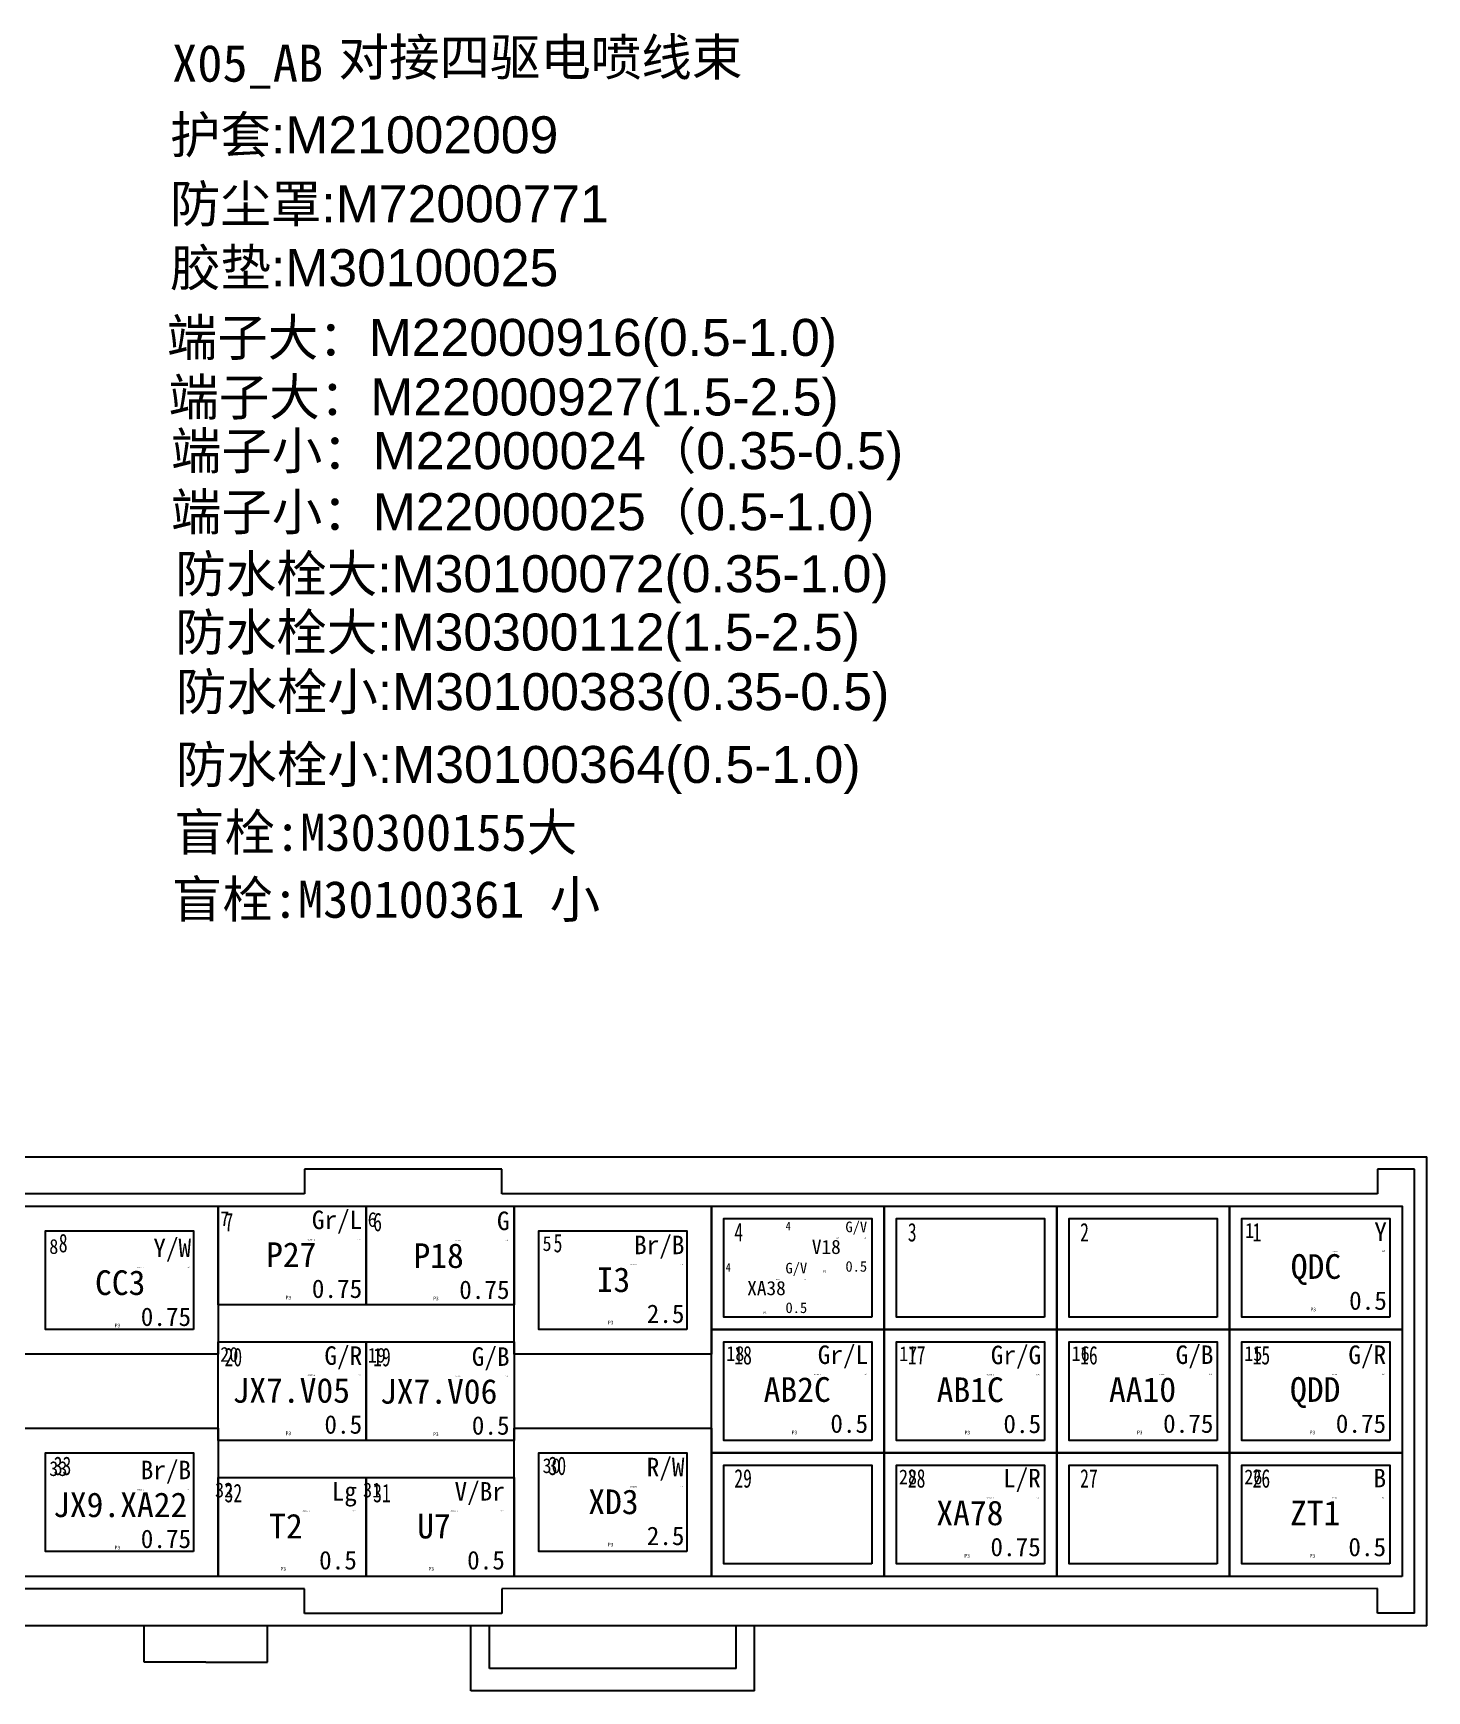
# Model space of a CAD drawing. Header units: millimetres. Extents: x -2653 to 6698, y -4403 to -42.
# Drawn here: x -328.9 to -215.9, y -1154.7 to -1020.3 of the extents above; entities that cross this region are included whole.
import ezdxf
from ezdxf.enums import TextEntityAlignment as Align

# ---------------------------------------------------------------- set-up
doc = ezdxf.new("R2010")
doc.units = ezdxf.units.MM
doc.header["$MEASUREMENT"] = 0
doc.layers.add('轮廓线', color=7, linetype='Continuous')
for name, color, linetype, plot in [('隐藏-剥皮长度', 2, 'Continuous', False), ('隐藏-加余量', 1, 'Continuous', False), ('隐藏-备注', 1, 'Continuous', False), ('隐藏-孔位', 1, 'Continuous', False), ('隐藏-对应端子', 2, 'Continuous', False), ('隐藏-规格', 1, 'Continuous', False), ('隐藏-辅助信息', 3, 'Continuous', False), ('隐藏-防水栓', 2, 'Continuous', False)]:
    doc.layers.add(name, color=color, linetype=linetype, plot=plot)
doc.styles.add('CL', font='', dxfattribs={"height": 2})
doc.styles.add('华晨研发标注', font='arial.ttf', dxfattribs={"height": 3})
doc.styles.add('灯泡', font='', dxfattribs={"width": 0.7})
doc.styles.get('CL').set_extended_font_data('SimSun')
doc.styles.get('灯泡').set_extended_font_data('NSimSun')

# ---------------------------------------------------------------- blocks, each defined once
blk = doc.blocks.new('电线2')
at = {"layer": '轮廓线', "color": 7, "style": 'CL', "flags": 4}
for tag, p in [('颜色', (5.88, 2.8)), ('线径', (5.88, -2.78))]:
    blk.add_attdef(tag, text='', height=1.5, dxfattribs=at).set_placement(p, align=Align.MIDDLE_RIGHT)
blk.add_attdef('线号', text='', height=2, dxfattribs=at).set_placement((0.13, -0.02), align=Align.MIDDLE_CENTER)
at = {"layer": '隐藏-剥皮长度', "color": 2, "style": 'CL', "width": 0.9, "flags": 4}
blk.add_attdef('剥皮', text='', height=0.1, dxfattribs=at).set_placement((5.74, 1.22), align=Align.MIDDLE_RIGHT)
at = {"layer": '隐藏-加余量', "color": 1, "style": 'CL', "width": 0.9, "flags": 4}
blk.add_attdef('加余量', text='', height=0.1, dxfattribs=at).set_placement((5.74, 1.36), align=Align.MIDDLE_RIGHT)
at = {"layer": '隐藏-备注', "color": 1, "style": 'CL', "width": 0.9, "flags": 5}
blk.add_attdef('备注', text='', height=0.1, dxfattribs=at).set_placement((3.7, -1.38), align=Align.MIDDLE_CENTER)
at = {"layer": '隐藏-孔位', "color": 6, "style": 'CL', "width": 0.9, "flags": 4}
blk.add_attdef('孔位', text='', height=1.2, dxfattribs=at).set_placement((-5.62, 2.91), align=Align.MIDDLE_LEFT)
at = {"layer": '隐藏-对应端子', "color": 2, "style": 'CL', "width": 0.9, "flags": 4}
blk.add_attdef('对应簧片', text='', height=0.1, dxfattribs=at).set_placement((2.06, 1.21), align=Align.MIDDLE_RIGHT)
at = {"layer": '隐藏-规格', "color": 1, "style": 'CL', "width": 0.9, "flags": 5}
blk.add_attdef('规格', text='', height=0.2, dxfattribs=at).set_placement((5.74, -1.39), align=Align.MIDDLE_RIGHT)
at = {"layer": '隐藏-辅助信息', "color": 2, "style": 'CL', "width": 0.9, "flags": 5}
for tag, p in [('辅助', (3.7, 1.51)), ('标识管', (3.7, -1.14))]:
    blk.add_attdef(tag, text='', height=0.1, dxfattribs=at).set_placement(p, align=Align.MIDDLE_CENTER)
at = {"layer": '隐藏-辅助信息', "color": 3, "style": 'CL', "width": 0.9, "flags": 5}
for tag, p in [('编码', (3.7, 1.37)), ('供方编码', (3.7, 1.24))]:
    blk.add_attdef(tag, text='', height=0.1, dxfattribs=at).set_placement(p, align=Align.MIDDLE_CENTER)
for tag, p in [('线种', (2.06, -1.26)), ('工位', (2.06, -1.38))]:
    blk.add_attdef(tag, text='', height=0.1, dxfattribs=at).set_placement(p, align=Align.MIDDLE_RIGHT)
at = {"layer": '隐藏-辅助信息', "color": 1, "style": 'CL', "width": 0.9, "flags": 5}
blk.add_attdef('选项', text='', height=0.1, dxfattribs=at).set_placement((3.7, -1.26), align=Align.MIDDLE_CENTER)
at = {"layer": '隐藏-辅助信息', "color": 4, "style": 'CL', "width": 0.9, "flags": 4}
blk.add_attdef('位置', text='', height=0.3, dxfattribs=at).set_placement((-0.09, -3.49), align=Align.MIDDLE_CENTER)
at = {"layer": '隐藏-防水栓', "color": 2, "style": 'CL', "width": 0.9, "flags": 4}
blk.add_attdef('防水栓', text='', height=0.1, dxfattribs=at).set_placement((2.06, 1.36), align=Align.MIDDLE_RIGHT)
blk = doc.blocks.new('936409-1（出线）')
at = {"lineweight": -3}
for p, q in [((-75.42, 71.89), (122.58, 71.89)), ((122.58, 33.89), (122.58, 71.89)), ((47.58, 70.89), (31.58, 70.89)), ((31.58, 70.89), (31.58, 68.89)), ((47.58, 68.89), (47.58, 70.89)), ((121.58, 70.89), (118.58, 70.89)), ((118.58, 70.89), (118.58, 68.89)), ((121.58, 34.9), (121.58, 70.89)), ((31.58, 68.89), (-53.42, 68.89)), ((118.58, 68.89), (47.58, 68.89)), ((31.58, 36.89), (-52.42, 36.89)), ((31.58, 34.89), (31.58, 36.89)), ((118.58, 36.9), (47.58, 36.89)), ((47.58, 36.89), (47.58, 34.89)), ((118.58, 34.9), (118.58, 36.9)), ((122.58, 33.89), (-75.42, 33.89)), ((18.58, 30.93), (18.58, 33.89)), ((28.58, 30.93), (28.58, 33.89)), ((47.58, 34.89), (31.58, 34.89)), ((45.08, 28.61), (45.08, 33.89)), ((46.58, 30.43), (46.58, 33.89)), ((66.58, 30.43), (66.58, 33.89)), ((68.08, 28.61), (68.08, 33.89)), ((121.58, 34.9), (118.58, 34.9)), ((23.58, 30.93), (18.58, 30.93)), ((23.58, 30.93), (28.58, 30.93)), ((66.58, 30.43), (46.58, 30.43)), ((68.08, 28.61), (45.08, 28.61))]:
    blk.add_line(p, q, dxfattribs=at)
for points in [[(24.58, 55.89), (8.58, 55.89), (8.58, 67.89), (24.58, 67.89)], [(36.58, 59.89), (24.58, 59.89), (24.58, 67.89), (36.58, 67.89)], [(48.58, 59.89), (36.58, 59.89), (36.58, 67.89), (48.58, 67.89)], [(64.58, 55.89), (48.58, 55.89), (48.58, 67.89), (64.58, 67.89)], [(78.58, 57.89), (64.58, 57.89), (64.58, 67.89), (78.58, 67.89)], [(92.58, 57.89), (78.58, 57.89), (78.58, 67.89), (92.58, 67.89)], [(106.58, 57.89), (92.58, 57.89), (92.58, 67.89), (106.58, 67.89)], [(120.58, 57.89), (106.58, 57.89), (106.58, 67.89), (120.58, 67.89)], [(22.58, 57.89), (10.58, 57.89), (10.58, 65.89), (22.58, 65.89)], [(62.58, 57.89), (50.58, 57.89), (50.58, 65.89), (62.58, 65.89)], [(77.58, 58.89), (65.58, 58.89), (65.58, 66.89), (77.58, 66.89)], [(91.58, 58.89), (79.58, 58.89), (79.58, 66.89), (91.58, 66.89)], [(105.58, 58.89), (93.58, 58.89), (93.58, 66.89), (105.58, 66.89)], [(119.58, 58.89), (107.58, 58.89), (107.58, 66.89), (119.58, 66.89)], [(78.58, 47.89), (64.58, 47.89), (64.58, 57.89), (78.58, 57.89)], [(92.58, 47.89), (78.58, 47.89), (78.58, 57.89), (92.58, 57.89)], [(106.58, 47.89), (92.58, 47.89), (92.58, 57.89), (106.58, 57.89)], [(120.58, 47.89), (106.58, 47.89), (106.58, 57.89), (120.58, 57.89)], [(36.58, 48.89), (24.58, 48.89), (24.58, 56.89), (36.58, 56.89)], [(48.58, 48.89), (36.58, 48.89), (36.58, 56.89), (48.58, 56.89)], [(77.58, 48.89), (65.58, 48.89), (65.58, 56.89), (77.58, 56.89)], [(91.58, 48.89), (79.58, 48.89), (79.58, 56.89), (91.58, 56.89)], [(105.58, 48.89), (93.58, 48.89), (93.58, 56.89), (105.58, 56.89)], [(119.58, 48.89), (107.58, 48.89), (107.58, 56.89), (119.58, 56.89)], [(24.58, 37.89), (8.58, 37.89), (8.58, 49.89), (24.58, 49.89)], [(64.58, 37.89), (48.58, 37.89), (48.58, 49.89), (64.58, 49.89)], [(22.58, 39.89), (10.58, 39.89), (10.58, 47.89), (22.58, 47.89)], [(62.58, 39.89), (50.58, 39.89), (50.58, 47.89), (62.58, 47.89)], [(78.58, 37.89), (64.58, 37.89), (64.58, 47.89), (78.58, 47.89)], [(92.58, 37.89), (78.58, 37.89), (78.58, 47.89), (92.58, 47.89)], [(106.58, 37.89), (92.58, 37.89), (92.58, 47.89), (106.58, 47.89)], [(120.58, 37.89), (106.58, 37.89), (106.58, 47.89), (120.58, 47.89)], [(36.58, 37.89), (24.58, 37.89), (24.58, 45.89), (36.58, 45.89)], [(48.58, 37.89), (36.58, 37.89), (36.58, 45.89), (48.58, 45.89)], [(77.58, 38.89), (65.58, 38.89), (65.58, 46.89), (77.58, 46.89)], [(91.58, 38.89), (79.58, 38.89), (79.58, 46.89), (91.58, 46.89)], [(105.58, 38.89), (93.58, 38.89), (93.58, 46.89), (105.58, 46.89)], [(119.58, 38.89), (107.58, 38.89), (107.58, 46.89), (119.58, 46.89)]]:
    blk.add_lwpolyline(points, close=True, dxfattribs=at)
at = {"lineweight": -3, "char_height": 1.5, "attachment_point": 1, "style": '灯泡'}
for s, insert, width in [('7', (25.1, 67.36), 4.3983), ('6', (37.15, 67.36), 3.6289), ('4', (66.43, 66.53), 1.0619), ('3', (80.5, 66.53), 1.0619), ('2', (94.47, 66.53), 1.0619), ('1', (108.45, 66.53), 1.0619), ('8', (11.66, 65.65), 1.0619), ('5', (51.78, 65.65), 11.6046), ('18', (66.43, 56.56), 6.2781), ('17', (80.5, 56.56), 3.5129), ('16', (94.47, 56.56), 1.0619), ('15', (108.45, 56.56), 1.0619), ('20', (25.1, 56.41), 1.0619), ('19', (37.15, 56.41), 4.3624), ('33', (11.25, 47.6), 1.0619), ('30', (51.37, 47.6), 1.0619), ('29', (66.43, 46.58), 1.0619), ('28', (80.5, 46.58), 1.0619), ('27', (94.47, 46.58), 1.0619), ('26', (108.45, 46.58), 1.0619), ('32', (25.1, 45.39), 1.0619), ('31', (37.15, 45.39), 1.0619)]:
    blk.add_mtext(s, dxfattribs=dict(at, insert=insert, width=width))

msp = doc.modelspace()

# ---------------------------------------------------------------- block references
at = {"lineweight": -3}
msp.add_blockref('936409-1（出线）', (-338.44, -1183.28), dxfattribs=at)
ref = msp.add_blockref('电线2', (-308.06, -1119.31), dxfattribs=at)
ref.add_attrib('线号', 'P27', dxfattribs={"layer": '轮廓线', "color": 7, "height": 2, "style": 'CL'}).set_placement((-307.93, -1119.32), align=Align.MIDDLE_CENTER)
ref.add_attrib('线径', '0.75', dxfattribs={"layer": '轮廓线', "color": 7, "height": 1.5, "style": 'CL'}).set_placement((-302.18, -1122.08), align=Align.MIDDLE_RIGHT)
ref.add_attrib('颜色', 'Gr/L', dxfattribs={"layer": '轮廓线', "color": 7, "height": 1.5, "style": 'CL'}).set_placement((-302.18, -1116.5), align=Align.MIDDLE_RIGHT)
ref.add_attrib('孔位', '7', dxfattribs={"layer": '隐藏-孔位', "color": 6, "height": 1.2, "style": 'CL', "width": 0.9}).set_placement((-313.69, -1116.4), align=Align.MIDDLE_LEFT)
ref.add_attrib('剥皮', '4.0', dxfattribs={"layer": '隐藏-剥皮长度', "color": 2, "height": 0.1, "style": 'CL', "width": 0.9}).set_placement((-302.32, -1118.08), align=Align.MIDDLE_RIGHT)
ref.add_attrib('对应簧片', '353537-1', dxfattribs={"layer": '隐藏-对应端子', "color": 2, "height": 0.1, "style": 'CL', "width": 0.9}).set_placement((-306.01, -1118.1), align=Align.MIDDLE_RIGHT)
ref.add_attrib('位置', 'P3', dxfattribs={"layer": '隐藏-辅助信息', "color": 4, "height": 0.3, "style": 'CL', "width": 0.9}).set_placement((-308.16, -1122.8), align=Align.MIDDLE_CENTER)
ref = msp.add_blockref('电线2', (-296.11, -1119.38), dxfattribs=at)
ref.add_attrib('线号', 'P18', dxfattribs={"layer": '轮廓线', "color": 7, "height": 2, "style": 'CL'}).set_placement((-295.98, -1119.4), align=Align.MIDDLE_CENTER)
ref.add_attrib('线径', '0.75', dxfattribs={"layer": '轮廓线', "color": 7, "height": 1.5, "style": 'CL'}).set_placement((-290.23, -1122.16), align=Align.MIDDLE_RIGHT)
ref.add_attrib('颜色', 'G', dxfattribs={"layer": '轮廓线', "color": 7, "height": 1.5, "style": 'CL'}).set_placement((-290.23, -1116.58), align=Align.MIDDLE_RIGHT)
ref.add_attrib('孔位', '6', dxfattribs={"layer": '隐藏-孔位', "color": 6, "height": 1.2, "style": 'CL', "width": 0.9}).set_placement((-301.73, -1116.47), align=Align.MIDDLE_LEFT)
ref.add_attrib('剥皮', '4.0', dxfattribs={"layer": '隐藏-剥皮长度', "color": 2, "height": 0.1, "style": 'CL', "width": 0.9}).set_placement((-290.37, -1118.16), align=Align.MIDDLE_RIGHT)
ref.add_attrib('对应簧片', '353537-1', dxfattribs={"layer": '隐藏-对应端子', "color": 2, "height": 0.1, "style": 'CL', "width": 0.9}).set_placement((-294.05, -1118.17), align=Align.MIDDLE_RIGHT)
ref.add_attrib('位置', 'P3', dxfattribs={"layer": '隐藏-辅助信息', "color": 4, "height": 0.3, "style": 'CL', "width": 0.9}).set_placement((-296.2, -1122.87), align=Align.MIDDLE_CENTER)
ref = msp.add_blockref('电线2', (-281.93, -1121.33), dxfattribs=at)
ref.add_attrib('线号', 'I3', dxfattribs={"layer": '轮廓线', "color": 7, "height": 2, "style": 'CL'}).set_placement((-281.81, -1121.35), align=Align.MIDDLE_CENTER)
ref.add_attrib('线径', '2.5', dxfattribs={"layer": '轮廓线', "color": 7, "height": 1.5, "style": 'CL'}).set_placement((-276.05, -1124.11), align=Align.MIDDLE_RIGHT)
ref.add_attrib('颜色', 'Br/B', dxfattribs={"layer": '轮廓线', "color": 7, "height": 1.5, "style": 'CL'}).set_placement((-276.05, -1118.53), align=Align.MIDDLE_RIGHT)
ref.add_attrib('孔位', '5', dxfattribs={"layer": '隐藏-孔位', "color": 6, "height": 1.2, "style": 'CL', "width": 0.9}).set_placement((-287.56, -1118.42), align=Align.MIDDLE_LEFT)
ref.add_attrib('剥皮', '4.0', dxfattribs={"layer": '隐藏-剥皮长度', "color": 2, "height": 0.1, "style": 'CL', "width": 0.9}).set_placement((-276.19, -1120.11), align=Align.MIDDLE_RIGHT)
ref.add_attrib('对应簧片', '964133-2', dxfattribs={"layer": '隐藏-对应端子', "color": 2, "height": 0.1, "style": 'CL', "width": 0.9}).set_placement((-279.88, -1120.12), align=Align.MIDDLE_RIGHT)
ref.add_attrib('位置', 'P3', dxfattribs={"layer": '隐藏-辅助信息', "color": 4, "height": 0.3, "style": 'CL', "width": 0.9}).set_placement((-282.03, -1124.82), align=Align.MIDDLE_CENTER)
at = {"lineweight": 0}
ref = msp.add_blockref('电线2', (-264.62, -1118.68), dxfattribs=dict(at, xscale=0.5747424464602773, yscale=0.5747424464602773, zscale=0.5747424464602773))
ref.add_attrib('线号', 'V18', dxfattribs={"layer": '轮廓线', "color": 7, "height": 1.149, "style": 'CL'}).set_placement((-264.55, -1118.69), align=Align.MIDDLE_CENTER)
ref.add_attrib('线径', '0.5', dxfattribs={"layer": '轮廓线', "color": 7, "height": 0.862, "style": 'CL'}).set_placement((-261.24, -1120.27), align=Align.MIDDLE_RIGHT)
ref.add_attrib('颜色', 'G/V', dxfattribs={"layer": '轮廓线', "color": 7, "height": 0.862, "style": 'CL'}).set_placement((-261.24, -1117.07), align=Align.MIDDLE_RIGHT)
ref.add_attrib('孔位', '4', dxfattribs={"layer": '隐藏-孔位', "color": 6, "height": 0.69, "style": 'CL', "width": 0.9}).set_placement((-267.85, -1117.01), align=Align.MIDDLE_LEFT)
ref.add_attrib('剥皮', '剥皮', dxfattribs={"layer": '隐藏-剥皮长度', "color": 2, "height": 0.0575, "style": 'CL', "width": 0.9}).set_placement((-261.32, -1117.98), align=Align.MIDDLE_RIGHT)
ref.add_attrib('对应簧片', '368087-1', dxfattribs={"layer": '隐藏-对应端子', "color": 2, "height": 0.0575, "style": 'CL', "width": 0.9}).set_placement((-263.44, -1117.98), align=Align.MIDDLE_RIGHT)
ref.add_attrib('位置', 'P3', dxfattribs={"layer": '隐藏-辅助信息', "color": 4, "height": 0.172, "style": 'CL', "width": 0.9}).set_placement((-264.67, -1120.68), align=Align.MIDDLE_CENTER)
ref = msp.add_blockref('电线2', (-224.98, -1120.27), dxfattribs=at)
ref.add_attrib('线号', 'QDC', dxfattribs={"layer": '轮廓线', "color": 7, "height": 2, "style": 'CL'}).set_placement((-224.85, -1120.28), align=Align.MIDDLE_CENTER)
ref.add_attrib('线径', '0.5', dxfattribs={"layer": '轮廓线', "color": 7, "height": 1.5, "style": 'CL'}).set_placement((-219.1, -1123.04), align=Align.MIDDLE_RIGHT)
ref.add_attrib('颜色', 'Y', dxfattribs={"layer": '轮廓线', "color": 7, "height": 1.5, "style": 'CL'}).set_placement((-219.1, -1117.46), align=Align.MIDDLE_RIGHT)
ref.add_attrib('孔位', '1', dxfattribs={"layer": '隐藏-孔位', "color": 6, "height": 1.2, "style": 'CL', "width": 0.9}).set_placement((-230.6, -1117.36), align=Align.MIDDLE_LEFT)
ref.add_attrib('剥皮', '剥皮', dxfattribs={"layer": '隐藏-剥皮长度', "color": 2, "height": 0.1, "style": 'CL', "width": 0.9}).set_placement((-219.23, -1119.05), align=Align.MIDDLE_RIGHT)
ref.add_attrib('对应簧片', '368088-1', dxfattribs={"layer": '隐藏-对应端子', "color": 2, "height": 0.1, "style": 'CL', "width": 0.9}).set_placement((-222.92, -1119.06), align=Align.MIDDLE_RIGHT)
ref.add_attrib('位置', 'P3', dxfattribs={"layer": '隐藏-辅助信息', "color": 4, "height": 0.3, "style": 'CL', "width": 0.9}).set_placement((-225.07, -1123.76), align=Align.MIDDLE_CENTER)
at = {"lineweight": -3}
ref = msp.add_blockref('电线2', (-321.93, -1121.57), dxfattribs=at)
ref.add_attrib('线号', 'CC3', dxfattribs={"layer": '轮廓线', "color": 7, "height": 2, "style": 'CL'}).set_placement((-321.8, -1121.59), align=Align.MIDDLE_CENTER)
ref.add_attrib('线径', '0.75', dxfattribs={"layer": '轮廓线', "color": 7, "height": 1.5, "style": 'CL'}).set_placement((-316.05, -1124.35), align=Align.MIDDLE_RIGHT)
ref.add_attrib('颜色', 'Y/W', dxfattribs={"layer": '轮廓线', "color": 7, "height": 1.5, "style": 'CL'}).set_placement((-316.05, -1118.77), align=Align.MIDDLE_RIGHT)
ref.add_attrib('孔位', '8', dxfattribs={"layer": '隐藏-孔位', "color": 6, "height": 1.2, "style": 'CL', "width": 0.9}).set_placement((-327.55, -1118.66), align=Align.MIDDLE_LEFT)
ref.add_attrib('剥皮', '4.0', dxfattribs={"layer": '隐藏-剥皮长度', "color": 2, "height": 0.1, "style": 'CL', "width": 0.9}).set_placement((-316.18, -1120.35), align=Align.MIDDLE_RIGHT)
ref.add_attrib('对应簧片', '964132-2', dxfattribs={"layer": '隐藏-对应端子', "color": 2, "height": 0.1, "style": 'CL', "width": 0.9}).set_placement((-319.87, -1120.36), align=Align.MIDDLE_RIGHT)
ref.add_attrib('位置', 'P3', dxfattribs={"layer": '隐藏-辅助信息', "color": 4, "height": 0.3, "style": 'CL', "width": 0.9}).set_placement((-322.02, -1125.06), align=Align.MIDDLE_CENTER)
at = {"lineweight": 0}
ref = msp.add_blockref('电线2', (-269.48, -1122.02), dxfattribs=dict(at, xscale=0.5747424464602773, yscale=0.5747424464602773, zscale=0.5747424464602773))
ref.add_attrib('线号', 'XA38', dxfattribs={"layer": '轮廓线', "color": 7, "height": 1.149, "style": 'CL'}).set_placement((-269.4, -1122.03), align=Align.MIDDLE_CENTER)
ref.add_attrib('线径', '0.5', dxfattribs={"layer": '轮廓线', "color": 7, "height": 0.862, "style": 'CL'}).set_placement((-266.1, -1123.62), align=Align.MIDDLE_RIGHT)
ref.add_attrib('颜色', 'G/V', dxfattribs={"layer": '轮廓线', "color": 7, "height": 0.862, "style": 'CL'}).set_placement((-266.1, -1120.41), align=Align.MIDDLE_RIGHT)
ref.add_attrib('孔位', '4', dxfattribs={"layer": '隐藏-孔位', "color": 6, "height": 0.69, "style": 'CL', "width": 0.9}).set_placement((-272.71, -1120.35), align=Align.MIDDLE_LEFT)
ref.add_attrib('剥皮', '剥皮', dxfattribs={"layer": '隐藏-剥皮长度', "color": 2, "height": 0.0575, "style": 'CL', "width": 0.9}).set_placement((-266.18, -1121.32), align=Align.MIDDLE_RIGHT)
ref.add_attrib('对应簧片', '368087-1', dxfattribs={"layer": '隐藏-对应端子', "color": 2, "height": 0.0575, "style": 'CL', "width": 0.9}).set_placement((-268.3, -1121.33), align=Align.MIDDLE_RIGHT)
ref.add_attrib('位置', 'P3', dxfattribs={"layer": '隐藏-辅助信息', "color": 4, "height": 0.172, "style": 'CL', "width": 0.9}).set_placement((-269.53, -1124.03), align=Align.MIDDLE_CENTER)
at = {"lineweight": -3}
ref = msp.add_blockref('电线2', (-308.06, -1130.31), dxfattribs=at)
ref.add_attrib('线号', 'JX7.V05', dxfattribs={"layer": '轮廓线', "color": 7, "height": 2, "style": 'CL'}).set_placement((-307.93, -1130.32), align=Align.MIDDLE_CENTER)
ref.add_attrib('线径', '0.5', dxfattribs={"layer": '轮廓线', "color": 7, "height": 1.5, "style": 'CL'}).set_placement((-302.18, -1133.08), align=Align.MIDDLE_RIGHT)
ref.add_attrib('颜色', 'G/R', dxfattribs={"layer": '轮廓线', "color": 7, "height": 1.5, "style": 'CL'}).set_placement((-302.18, -1127.5), align=Align.MIDDLE_RIGHT)
ref.add_attrib('孔位', '20', dxfattribs={"layer": '隐藏-孔位', "color": 6, "height": 1.2, "style": 'CL', "width": 0.9}).set_placement((-313.69, -1127.4), align=Align.MIDDLE_LEFT)
ref.add_attrib('剥皮', '4.0', dxfattribs={"layer": '隐藏-剥皮长度', "color": 2, "height": 0.1, "style": 'CL', "width": 0.9}).set_placement((-302.32, -1129.08), align=Align.MIDDLE_RIGHT)
ref.add_attrib('对应簧片', '353537-1', dxfattribs={"layer": '隐藏-对应端子', "color": 2, "height": 0.1, "style": 'CL', "width": 0.9}).set_placement((-306.01, -1129.1), align=Align.MIDDLE_RIGHT)
ref.add_attrib('位置', 'P3', dxfattribs={"layer": '隐藏-辅助信息', "color": 4, "height": 0.3, "style": 'CL', "width": 0.9}).set_placement((-308.16, -1133.8), align=Align.MIDDLE_CENTER)
ref = msp.add_blockref('电线2', (-296.11, -1130.38), dxfattribs=at)
ref.add_attrib('线号', 'JX7.V06', dxfattribs={"layer": '轮廓线', "color": 7, "height": 2, "style": 'CL'}).set_placement((-295.98, -1130.4), align=Align.MIDDLE_CENTER)
ref.add_attrib('线径', '0.5', dxfattribs={"layer": '轮廓线', "color": 7, "height": 1.5, "style": 'CL'}).set_placement((-290.23, -1133.16), align=Align.MIDDLE_RIGHT)
ref.add_attrib('颜色', 'G/B', dxfattribs={"layer": '轮廓线', "color": 7, "height": 1.5, "style": 'CL'}).set_placement((-290.23, -1127.58), align=Align.MIDDLE_RIGHT)
ref.add_attrib('孔位', '19', dxfattribs={"layer": '隐藏-孔位', "color": 6, "height": 1.2, "style": 'CL', "width": 0.9}).set_placement((-301.73, -1127.47), align=Align.MIDDLE_LEFT)
ref.add_attrib('剥皮', '4.0', dxfattribs={"layer": '隐藏-剥皮长度', "color": 2, "height": 0.1, "style": 'CL', "width": 0.9}).set_placement((-290.37, -1129.16), align=Align.MIDDLE_RIGHT)
ref.add_attrib('对应簧片', '353537-1', dxfattribs={"layer": '隐藏-对应端子', "color": 2, "height": 0.1, "style": 'CL', "width": 0.9}).set_placement((-294.05, -1129.17), align=Align.MIDDLE_RIGHT)
ref.add_attrib('位置', 'P3', dxfattribs={"layer": '隐藏-辅助信息', "color": 4, "height": 0.3, "style": 'CL', "width": 0.9}).set_placement((-296.2, -1133.87), align=Align.MIDDLE_CENTER)
ref = msp.add_blockref('电线2', (-267.03, -1130.24), dxfattribs=at)
ref.add_attrib('线号', 'AB2C', dxfattribs={"layer": '轮廓线', "color": 7, "height": 2, "style": 'CL'}).set_placement((-266.91, -1130.25), align=Align.MIDDLE_CENTER)
ref.add_attrib('线径', '0.5', dxfattribs={"layer": '轮廓线', "color": 7, "height": 1.5, "style": 'CL'}).set_placement((-261.16, -1133.01), align=Align.MIDDLE_RIGHT)
ref.add_attrib('颜色', 'Gr/L', dxfattribs={"layer": '轮廓线', "color": 7, "height": 1.5, "style": 'CL'}).set_placement((-261.16, -1127.43), align=Align.MIDDLE_RIGHT)
ref.add_attrib('孔位', '18', dxfattribs={"layer": '隐藏-孔位', "color": 6, "height": 1.2, "style": 'CL', "width": 0.9}).set_placement((-272.66, -1127.33), align=Align.MIDDLE_LEFT)
ref.add_attrib('剥皮', '4.0', dxfattribs={"layer": '隐藏-剥皮长度', "color": 2, "height": 0.1, "style": 'CL', "width": 0.9}).set_placement((-261.29, -1129.02), align=Align.MIDDLE_RIGHT)
ref.add_attrib('对应簧片', '368088-1', dxfattribs={"layer": '隐藏-对应端子', "color": 2, "height": 0.1, "style": 'CL', "width": 0.9}).set_placement((-264.98, -1129.03), align=Align.MIDDLE_RIGHT)
ref.add_attrib('位置', 'P3', dxfattribs={"layer": '隐藏-辅助信息', "color": 4, "height": 0.3, "style": 'CL', "width": 0.9}).set_placement((-267.13, -1133.73), align=Align.MIDDLE_CENTER)
at = {"lineweight": 0}
ref = msp.add_blockref('电线2', (-253.01, -1130.25), dxfattribs=at)
ref.add_attrib('线号', 'AB1C', dxfattribs={"layer": '轮廓线', "color": 7, "height": 2, "style": 'CL'}).set_placement((-252.88, -1130.27), align=Align.MIDDLE_CENTER)
ref.add_attrib('线径', '0.5', dxfattribs={"layer": '轮廓线', "color": 7, "height": 1.5, "style": 'CL'}).set_placement((-247.13, -1133.03), align=Align.MIDDLE_RIGHT)
ref.add_attrib('颜色', 'Gr/G', dxfattribs={"layer": '轮廓线', "color": 7, "height": 1.5, "style": 'CL'}).set_placement((-247.13, -1127.45), align=Align.MIDDLE_RIGHT)
ref.add_attrib('孔位', '17', dxfattribs={"layer": '隐藏-孔位', "color": 6, "height": 1.2, "style": 'CL', "width": 0.9}).set_placement((-258.64, -1127.35), align=Align.MIDDLE_LEFT)
ref.add_attrib('剥皮', '剥皮', dxfattribs={"layer": '隐藏-剥皮长度', "color": 2, "height": 0.1, "style": 'CL', "width": 0.9}).set_placement((-247.27, -1129.03), align=Align.MIDDLE_RIGHT)
ref.add_attrib('对应簧片', '368088-1', dxfattribs={"layer": '隐藏-对应端子', "color": 2, "height": 0.1, "style": 'CL', "width": 0.9}).set_placement((-250.96, -1129.04), align=Align.MIDDLE_RIGHT)
ref.add_attrib('位置', 'P3', dxfattribs={"layer": '隐藏-辅助信息', "color": 4, "height": 0.3, "style": 'CL', "width": 0.9}).set_placement((-253.11, -1133.74), align=Align.MIDDLE_CENTER)
at = {"lineweight": -3}
ref = msp.add_blockref('电线2', (-239.03, -1130.24), dxfattribs=at)
ref.add_attrib('线号', 'AA10', dxfattribs={"layer": '轮廓线', "color": 7, "height": 2, "style": 'CL'}).set_placement((-238.91, -1130.25), align=Align.MIDDLE_CENTER)
ref.add_attrib('线径', '0.75', dxfattribs={"layer": '轮廓线', "color": 7, "height": 1.5, "style": 'CL'}).set_placement((-233.16, -1133.01), align=Align.MIDDLE_RIGHT)
ref.add_attrib('颜色', 'G/B', dxfattribs={"layer": '轮廓线', "color": 7, "height": 1.5, "style": 'CL'}).set_placement((-233.16, -1127.43), align=Align.MIDDLE_RIGHT)
ref.add_attrib('孔位', '16', dxfattribs={"layer": '隐藏-孔位', "color": 6, "height": 1.2, "style": 'CL', "width": 0.9}).set_placement((-244.66, -1127.33), align=Align.MIDDLE_LEFT)
ref.add_attrib('剥皮', '4.0', dxfattribs={"layer": '隐藏-剥皮长度', "color": 2, "height": 0.1, "style": 'CL', "width": 0.9}).set_placement((-233.29, -1129.02), align=Align.MIDDLE_RIGHT)
ref.add_attrib('对应簧片', '368088-1', dxfattribs={"layer": '隐藏-对应端子', "color": 2, "height": 0.1, "style": 'CL', "width": 0.9}).set_placement((-236.98, -1129.03), align=Align.MIDDLE_RIGHT)
ref.add_attrib('位置', 'P3', dxfattribs={"layer": '隐藏-辅助信息', "color": 4, "height": 0.3, "style": 'CL', "width": 0.9}).set_placement((-239.13, -1133.73), align=Align.MIDDLE_CENTER)
ref = msp.add_blockref('电线2', (-225.03, -1130.24), dxfattribs=at)
ref.add_attrib('线号', 'QDD', dxfattribs={"layer": '轮廓线', "color": 7, "height": 2, "style": 'CL'}).set_placement((-224.91, -1130.25), align=Align.MIDDLE_CENTER)
ref.add_attrib('线径', '0.75', dxfattribs={"layer": '轮廓线', "color": 7, "height": 1.5, "style": 'CL'}).set_placement((-219.16, -1133.01), align=Align.MIDDLE_RIGHT)
ref.add_attrib('颜色', 'G/R', dxfattribs={"layer": '轮廓线', "color": 7, "height": 1.5, "style": 'CL'}).set_placement((-219.16, -1127.43), align=Align.MIDDLE_RIGHT)
ref.add_attrib('孔位', '15', dxfattribs={"layer": '隐藏-孔位', "color": 6, "height": 1.2, "style": 'CL', "width": 0.9}).set_placement((-230.66, -1127.33), align=Align.MIDDLE_LEFT)
ref.add_attrib('剥皮', '4.0', dxfattribs={"layer": '隐藏-剥皮长度', "color": 2, "height": 0.1, "style": 'CL', "width": 0.9}).set_placement((-219.29, -1129.02), align=Align.MIDDLE_RIGHT)
ref.add_attrib('对应簧片', '368088-1', dxfattribs={"layer": '隐藏-对应端子', "color": 2, "height": 0.1, "style": 'CL', "width": 0.9}).set_placement((-222.98, -1129.03), align=Align.MIDDLE_RIGHT)
ref.add_attrib('位置', 'P3', dxfattribs={"layer": '隐藏-辅助信息', "color": 4, "height": 0.3, "style": 'CL', "width": 0.9}).set_placement((-225.13, -1133.73), align=Align.MIDDLE_CENTER)
ref = msp.add_blockref('电线2', (-321.93, -1139.57), dxfattribs=at)
ref.add_attrib('线号', 'JX9.XA22', dxfattribs={"layer": '轮廓线', "color": 7, "height": 2, "style": 'CL'}).set_placement((-321.8, -1139.59), align=Align.MIDDLE_CENTER)
ref.add_attrib('线径', '0.75', dxfattribs={"layer": '轮廓线', "color": 7, "height": 1.5, "style": 'CL'}).set_placement((-316.05, -1142.35), align=Align.MIDDLE_RIGHT)
ref.add_attrib('颜色', 'Br/B', dxfattribs={"layer": '轮廓线', "color": 7, "height": 1.5, "style": 'CL'}).set_placement((-316.05, -1136.77), align=Align.MIDDLE_RIGHT)
ref.add_attrib('孔位', '33', dxfattribs={"layer": '隐藏-孔位', "color": 6, "height": 1.2, "style": 'CL', "width": 0.9}).set_placement((-327.55, -1136.66), align=Align.MIDDLE_LEFT)
ref.add_attrib('剥皮', '4.0', dxfattribs={"layer": '隐藏-剥皮长度', "color": 2, "height": 0.1, "style": 'CL', "width": 0.9}).set_placement((-316.18, -1138.35), align=Align.MIDDLE_RIGHT)
ref.add_attrib('对应簧片', '964132-2', dxfattribs={"layer": '隐藏-对应端子', "color": 2, "height": 0.1, "style": 'CL', "width": 0.9}).set_placement((-319.87, -1138.36), align=Align.MIDDLE_RIGHT)
ref.add_attrib('位置', 'P3', dxfattribs={"layer": '隐藏-辅助信息', "color": 4, "height": 0.3, "style": 'CL', "width": 0.9}).set_placement((-322.02, -1143.06), align=Align.MIDDLE_CENTER)
ref = msp.add_blockref('电线2', (-281.93, -1139.33), dxfattribs=at)
ref.add_attrib('线号', 'XD3', dxfattribs={"layer": '轮廓线', "color": 7, "height": 2, "style": 'CL'}).set_placement((-281.81, -1139.35), align=Align.MIDDLE_CENTER)
ref.add_attrib('线径', '2.5', dxfattribs={"layer": '轮廓线', "color": 7, "height": 1.5, "style": 'CL'}).set_placement((-276.05, -1142.11), align=Align.MIDDLE_RIGHT)
ref.add_attrib('颜色', 'R/W', dxfattribs={"layer": '轮廓线', "color": 7, "height": 1.5, "style": 'CL'}).set_placement((-276.05, -1136.53), align=Align.MIDDLE_RIGHT)
ref.add_attrib('孔位', '30', dxfattribs={"layer": '隐藏-孔位', "color": 6, "height": 1.2, "style": 'CL', "width": 0.9}).set_placement((-287.56, -1136.42), align=Align.MIDDLE_LEFT)
ref.add_attrib('剥皮', '4.0', dxfattribs={"layer": '隐藏-剥皮长度', "color": 2, "height": 0.1, "style": 'CL', "width": 0.9}).set_placement((-276.19, -1138.11), align=Align.MIDDLE_RIGHT)
ref.add_attrib('对应簧片', '964133-2', dxfattribs={"layer": '隐藏-对应端子', "color": 2, "height": 0.1, "style": 'CL', "width": 0.9}).set_placement((-279.88, -1138.12), align=Align.MIDDLE_RIGHT)
ref.add_attrib('位置', 'P3', dxfattribs={"layer": '隐藏-辅助信息', "color": 4, "height": 0.3, "style": 'CL', "width": 0.9}).set_placement((-282.03, -1142.82), align=Align.MIDDLE_CENTER)
ref = msp.add_blockref('电线2', (-253.03, -1140.24), dxfattribs=at)
ref.add_attrib('线号', 'XA78', dxfattribs={"layer": '轮廓线', "color": 7, "height": 2, "style": 'CL'}).set_placement((-252.91, -1140.25), align=Align.MIDDLE_CENTER)
ref.add_attrib('线径', '0.75', dxfattribs={"layer": '轮廓线', "color": 7, "height": 1.5, "style": 'CL'}).set_placement((-247.16, -1143.01), align=Align.MIDDLE_RIGHT)
ref.add_attrib('颜色', 'L/R', dxfattribs={"layer": '轮廓线', "color": 7, "height": 1.5, "style": 'CL'}).set_placement((-247.16, -1137.43), align=Align.MIDDLE_RIGHT)
ref.add_attrib('孔位', '28', dxfattribs={"layer": '隐藏-孔位', "color": 6, "height": 1.2, "style": 'CL', "width": 0.9}).set_placement((-258.66, -1137.33), align=Align.MIDDLE_LEFT)
ref.add_attrib('剥皮', '4.0', dxfattribs={"layer": '隐藏-剥皮长度', "color": 2, "height": 0.1, "style": 'CL', "width": 0.9}).set_placement((-247.29, -1139.02), align=Align.MIDDLE_RIGHT)
ref.add_attrib('对应簧片', '368088-1', dxfattribs={"layer": '隐藏-对应端子', "color": 2, "height": 0.1, "style": 'CL', "width": 0.9}).set_placement((-250.98, -1139.03), align=Align.MIDDLE_RIGHT)
ref.add_attrib('位置', 'P3', dxfattribs={"layer": '隐藏-辅助信息', "color": 4, "height": 0.3, "style": 'CL', "width": 0.9}).set_placement((-253.13, -1143.73), align=Align.MIDDLE_CENTER)
ref = msp.add_blockref('电线2', (-308.49, -1141.3), dxfattribs=at)
ref.add_attrib('线号', 'T2', dxfattribs={"layer": '轮廓线', "color": 7, "height": 2, "style": 'CL'}).set_placement((-308.36, -1141.32), align=Align.MIDDLE_CENTER)
ref.add_attrib('线径', '0.5', dxfattribs={"layer": '轮廓线', "color": 7, "height": 1.5, "style": 'CL'}).set_placement((-302.61, -1144.08), align=Align.MIDDLE_RIGHT)
ref.add_attrib('颜色', 'Lg', dxfattribs={"layer": '轮廓线', "color": 7, "height": 1.5, "style": 'CL'}).set_placement((-302.61, -1138.5), align=Align.MIDDLE_RIGHT)
ref.add_attrib('孔位', '32', dxfattribs={"layer": '隐藏-孔位', "color": 6, "height": 1.2, "style": 'CL', "width": 0.9}).set_placement((-314.11, -1138.39), align=Align.MIDDLE_LEFT)
ref.add_attrib('剥皮', '4.0', dxfattribs={"layer": '隐藏-剥皮长度', "color": 2, "height": 0.1, "style": 'CL', "width": 0.9}).set_placement((-302.74, -1140.08), align=Align.MIDDLE_RIGHT)
ref.add_attrib('对应簧片', '353537-1', dxfattribs={"layer": '隐藏-对应端子', "color": 2, "height": 0.1, "style": 'CL', "width": 0.9}).set_placement((-306.43, -1140.09), align=Align.MIDDLE_RIGHT)
ref.add_attrib('位置', 'P3', dxfattribs={"layer": '隐藏-辅助信息', "color": 4, "height": 0.3, "style": 'CL', "width": 0.9}).set_placement((-308.58, -1144.79), align=Align.MIDDLE_CENTER)
ref = msp.add_blockref('电线2', (-296.49, -1141.3), dxfattribs=at)
ref.add_attrib('线号', 'U7', dxfattribs={"layer": '轮廓线', "color": 7, "height": 2, "style": 'CL'}).set_placement((-296.36, -1141.32), align=Align.MIDDLE_CENTER)
ref.add_attrib('线径', '0.5', dxfattribs={"layer": '轮廓线', "color": 7, "height": 1.5, "style": 'CL'}).set_placement((-290.61, -1144.08), align=Align.MIDDLE_RIGHT)
ref.add_attrib('颜色', 'V/Br', dxfattribs={"layer": '轮廓线', "color": 7, "height": 1.5, "style": 'CL'}).set_placement((-290.61, -1138.5), align=Align.MIDDLE_RIGHT)
ref.add_attrib('孔位', '31', dxfattribs={"layer": '隐藏-孔位', "color": 6, "height": 1.2, "style": 'CL', "width": 0.9}).set_placement((-302.11, -1138.39), align=Align.MIDDLE_LEFT)
ref.add_attrib('剥皮', '4.0', dxfattribs={"layer": '隐藏-剥皮长度', "color": 2, "height": 0.1, "style": 'CL', "width": 0.9}).set_placement((-290.74, -1140.08), align=Align.MIDDLE_RIGHT)
ref.add_attrib('对应簧片', '353537-1', dxfattribs={"layer": '隐藏-对应端子', "color": 2, "height": 0.1, "style": 'CL', "width": 0.9}).set_placement((-294.43, -1140.09), align=Align.MIDDLE_RIGHT)
ref.add_attrib('位置', 'P3', dxfattribs={"layer": '隐藏-辅助信息', "color": 4, "height": 0.3, "style": 'CL', "width": 0.9}).set_placement((-296.58, -1144.79), align=Align.MIDDLE_CENTER)
ref = msp.add_blockref('电线2', (-225.03, -1140.24), dxfattribs=at)
ref.add_attrib('线号', 'ZT1', dxfattribs={"layer": '轮廓线', "color": 7, "height": 2, "style": 'CL'}).set_placement((-224.91, -1140.25), align=Align.MIDDLE_CENTER)
ref.add_attrib('线径', '0.5', dxfattribs={"layer": '轮廓线', "color": 7, "height": 1.5, "style": 'CL'}).set_placement((-219.16, -1143.01), align=Align.MIDDLE_RIGHT)
ref.add_attrib('颜色', 'B', dxfattribs={"layer": '轮廓线', "color": 7, "height": 1.5, "style": 'CL'}).set_placement((-219.16, -1137.43), align=Align.MIDDLE_RIGHT)
ref.add_attrib('孔位', '26', dxfattribs={"layer": '隐藏-孔位', "color": 6, "height": 1.2, "style": 'CL', "width": 0.9}).set_placement((-230.66, -1137.33), align=Align.MIDDLE_LEFT)
ref.add_attrib('剥皮', '4.0', dxfattribs={"layer": '隐藏-剥皮长度', "color": 2, "height": 0.1, "style": 'CL', "width": 0.9}).set_placement((-219.29, -1139.02), align=Align.MIDDLE_RIGHT)
ref.add_attrib('对应簧片', '368088-1', dxfattribs={"layer": '隐藏-对应端子', "color": 2, "height": 0.1, "style": 'CL', "width": 0.9}).set_placement((-222.98, -1139.03), align=Align.MIDDLE_RIGHT)
ref.add_attrib('位置', 'P3', dxfattribs={"layer": '隐藏-辅助信息', "color": 4, "height": 0.3, "style": 'CL', "width": 0.9}).set_placement((-225.13, -1143.73), align=Align.MIDDLE_CENTER)

# ---------------------------------------------------------------- texts
at = {"color": 0, "style": '华晨研发标注'}
for s, p in [('护套:M21002009', (-317.76, -1030.06)), ('防尘罩:M72000771', (-317.76, -1035.65)), ('胶垫:M30100025', (-317.76, -1040.83)), ('端子大：M22000916(0.5-1.0)', (-318.02, -1046.48)), ('端子大：M22000927(1.5-2.5)', (-317.89, -1051.31)), ('端子小：M22000024（0.35-0.5)', (-317.69, -1055.66)), ('端子小：M22000025（0.5-1.0)', (-317.69, -1060.61))]:
    msp.add_text(s, height=3, dxfattribs=at).set_placement(p)
at = {"color": 0, "char_height": 3, "attachment_point": 1, "style": '华晨研发标注'}
for s, insert, width in [('{\\fSimSun|b0|i0|c134|p2;对接四驱电喷线束}', (-304.1, -1020.77), 51.3489), ('{\\fSimSun|b1|i0|c134|p2;X05_AB}', (-317.59, -1021.26), 12.0793), ('{\\fSimSun|b0|i0|c134|p2;防水栓大}:M30100072(0.35-1.0)', (-317.33, -1062.63), 68.4954), ('{\\fSimSun|b0|i0|c134|p2;防水栓大}:M30300112(1.5-2.5)', (-317.33, -1067.36), 69.6954), ('{\\fSimSun|b0|i0|c134|p2;防水栓小}:M30100383(0.35-0.5)', (-317.28, -1072.19), 68.3863), ('{\\fSimSun|b0|i0|c134|p2;防水栓小}:M30100364(0.5-1.0)', (-317.28, -1078.09), 60.3131), ('{\\fSimSun|b0|i0|c134|p2;\\C1;盲栓:M30300155大}', (-317.43, -1083.59), 55.731), ('{\\fSimSun|b0|i0|c134|p2;盲栓:M30100361 小}', (-317.61, -1089.02), 55.731)]:
    msp.add_mtext(s, dxfattribs=dict(at, insert=insert, width=width))

doc.saveas('drawing.dxf')
